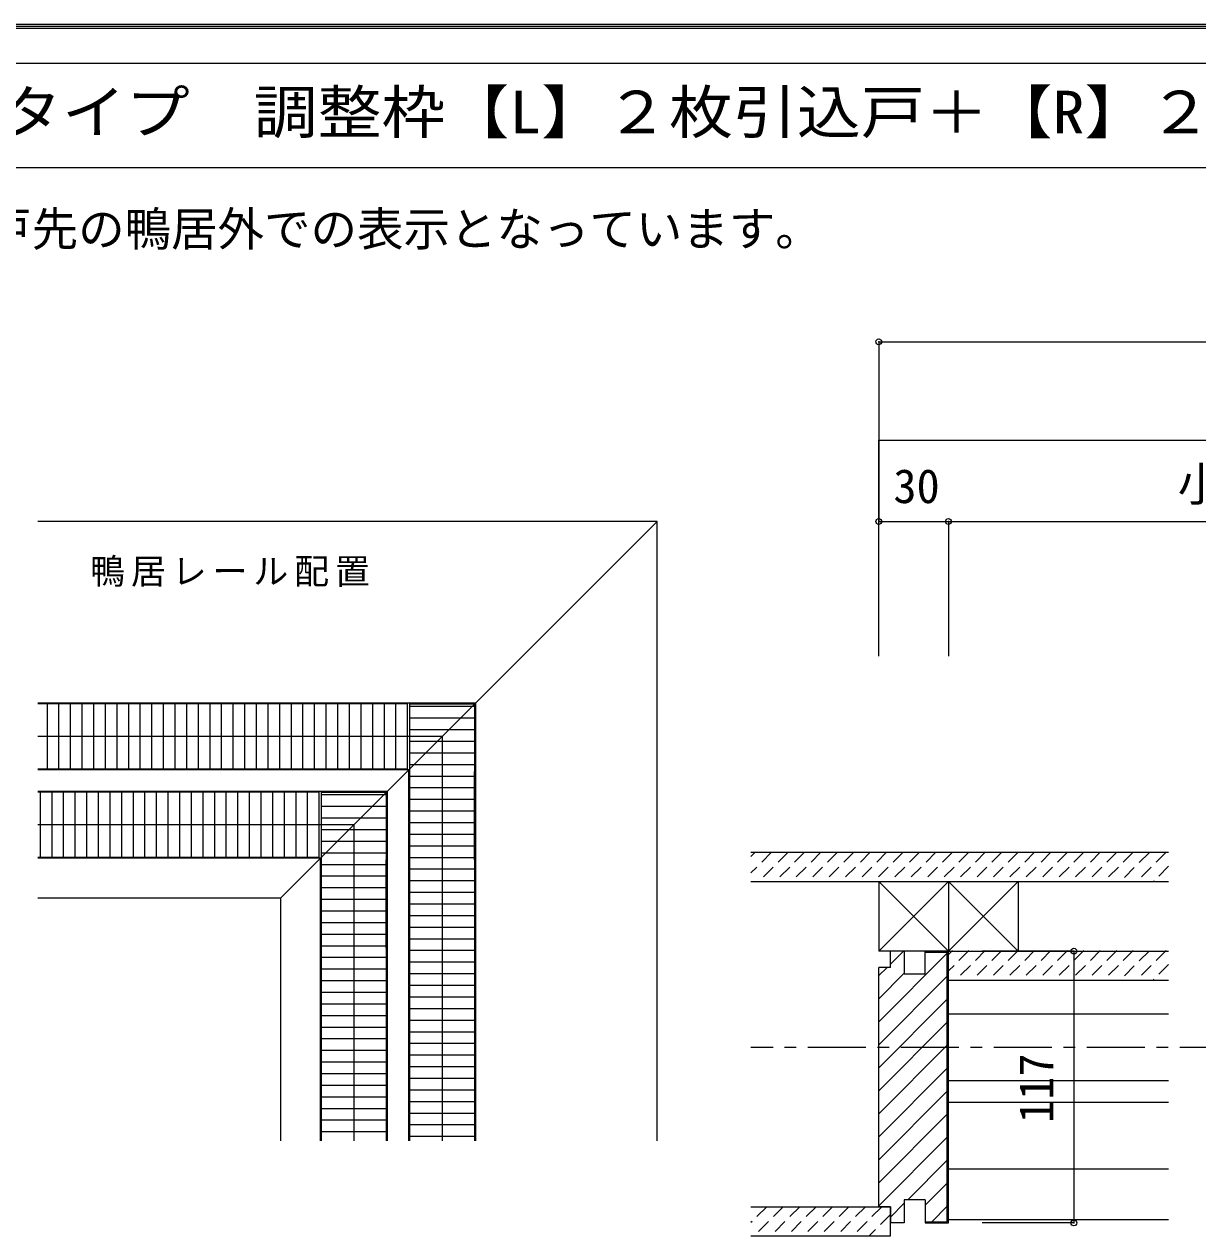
# Model space of a CAD drawing. Units: millimetres, scale not verified. Extents: x -957 to 993, y -689 to 708.
# Drawn here: x -696 to -191, y 186 to 708 of the extents above; entities that cross this region are included whole.
import ezdxf
from ezdxf.enums import TextEntityAlignment as Align

# ---------------------------------------------------------------- set-up
doc = ezdxf.new("R2010")
doc.units = ezdxf.units.MM
doc.header["$LTSCALE"] = 5
doc.header["$PDMODE"] = 32
doc.header["$PDSIZE"] = 2.5
for name, pattern in [('CHAIN1', [8, 5, -1, 1, -1]), ('DASHED1', [1.8, 1.2, -0.6]), ('DASHED2', [3, 2, -1])]:
    doc.linetypes.add(name, pattern=pattern)
for name, color, linetype, lineweight in [('0-A_文字', 7, 'Continuous', 9), ('0-B_寸法', 7, 'Continuous', 9), ('F-1_枠', 6, 'Continuous', 9)]:
    doc.layers.add(name, color=color, linetype=linetype, lineweight=lineweight)
doc.styles.add('ＭＳ ゴシック', font='')
doc.styles.get('ＭＳ ゴシック').set_extended_font_data('MS Gothic')

msp = doc.modelspace()

# ---------------------------------------------------------------- linework, layer by layer
at = {"layer": '0-B_寸法'}
for p, q in [((-936.448, 645.897), (-68.448, 645.897)), ((-423.704, 493.626), (-690.204, 493.626)), ((-585.704, 331.626), (-423.704, 493.626)), ((-423.704, 227.126), (-423.704, 493.626)), ((-501.804, 415.526), (-690.204, 415.526)), ((-531.204, 415.126), (-690.204, 415.126)), ((-686.204, 415.126), (-686.204, 387.126)), ((-681.204, 415.126), (-681.204, 387.126)), ((-676.204, 415.126), (-676.204, 387.126)), ((-671.204, 415.126), (-671.204, 387.126)), ((-666.204, 415.126), (-666.204, 387.126)), ((-661.204, 415.126), (-661.204, 387.126)), ((-656.204, 415.126), (-656.204, 387.126)), ((-651.204, 415.126), (-651.204, 387.126)), ((-646.204, 415.126), (-646.204, 387.126)), ((-641.204, 415.126), (-641.204, 387.126)), ((-636.204, 415.126), (-636.204, 387.126)), ((-631.204, 415.126), (-631.204, 387.126)), ((-626.204, 415.126), (-626.204, 387.126)), ((-621.204, 415.126), (-621.204, 387.126)), ((-616.204, 415.126), (-616.204, 387.126)), ((-611.204, 415.126), (-611.204, 387.126)), ((-606.204, 415.126), (-606.204, 387.126)), ((-601.204, 415.126), (-601.204, 387.126)), ((-596.204, 415.126), (-596.204, 387.126)), ((-591.204, 415.126), (-591.204, 387.126)), ((-586.204, 415.126), (-586.204, 387.126)), ((-581.204, 415.126), (-581.204, 387.126)), ((-576.204, 415.126), (-576.204, 387.126)), ((-571.204, 415.126), (-571.204, 387.126)), ((-566.204, 415.126), (-566.204, 387.126)), ((-561.204, 415.126), (-561.204, 387.126)), ((-556.204, 415.126), (-556.204, 387.126)), ((-551.204, 415.126), (-551.204, 387.126)), ((-546.204, 415.126), (-546.204, 387.126)), ((-541.204, 415.126), (-541.204, 387.126)), ((-536.204, 415.126), (-536.204, 387.126)), ((-531.204, 415.126), (-531.204, 387.126)), ((-530.204, 415.126), (-502.204, 415.126)), ((-530.204, 415.126), (-530.204, 227.126)), ((-530.204, 414.126), (-502.204, 414.126)), ((-502.204, 415.126), (-502.204, 227.126)), ((-501.804, 415.526), (-501.804, 227.126)), ((-530.204, 409.126), (-502.204, 409.126)), ((-530.204, 404.126), (-502.204, 404.126)), ((-516.204, 401.126), (-690.204, 401.126)), ((-530.204, 399.126), (-502.204, 399.126)), ((-516.204, 401.126), (-516.204, 227.126)), ((-530.204, 394.126), (-502.204, 394.126)), ((-531.204, 387.126), (-690.204, 387.126)), ((-530.604, 386.726), (-690.204, 386.726)), ((-597.204, 387.126), (-559.204, 387.126)), ((-530.604, 386.726), (-530.604, 227.126)), ((-530.204, 389.126), (-502.204, 389.126)), ((-502.204, 348.126), (-502.204, 386.126)), ((-530.204, 384.126), (-502.204, 384.126)), ((-539.804, 377.526), (-690.204, 377.526)), ((-569.204, 377.126), (-690.204, 377.126)), ((-689.204, 377.126), (-689.204, 349.126)), ((-684.204, 377.126), (-684.204, 349.126)), ((-679.204, 377.126), (-679.204, 349.126)), ((-674.204, 377.126), (-674.204, 349.126)), ((-669.204, 377.126), (-669.204, 349.126)), ((-664.204, 377.126), (-664.204, 349.126)), ((-659.204, 377.126), (-659.204, 349.126)), ((-654.204, 377.126), (-654.204, 349.126)), ((-649.204, 377.126), (-649.204, 349.126)), ((-644.204, 377.126), (-644.204, 349.126)), ((-639.204, 377.126), (-639.204, 349.126)), ((-634.204, 377.126), (-634.204, 349.126)), ((-629.204, 377.126), (-629.204, 349.126)), ((-624.204, 377.126), (-624.204, 349.126)), ((-619.204, 377.126), (-619.204, 349.126)), ((-614.204, 377.126), (-614.204, 349.126)), ((-609.204, 377.126), (-609.204, 349.126)), ((-604.204, 377.126), (-604.204, 349.126)), ((-599.204, 377.126), (-599.204, 349.126)), ((-594.204, 377.126), (-594.204, 349.126)), ((-589.204, 377.126), (-589.204, 349.126)), ((-584.204, 377.126), (-584.204, 349.126)), ((-579.204, 377.126), (-579.204, 349.126)), ((-574.204, 377.126), (-574.204, 349.126)), ((-569.204, 377.126), (-569.204, 349.126)), ((-568.204, 377.126), (-540.204, 377.126)), ((-568.204, 377.126), (-568.204, 227.126)), ((-568.204, 376.126), (-540.204, 376.126)), ((-540.204, 377.126), (-540.204, 227.126)), ((-539.804, 377.526), (-539.804, 227.126)), ((-530.204, 379.126), (-502.204, 379.126)), ((-568.204, 371.126), (-540.204, 371.126)), ((-530.204, 374.126), (-502.204, 374.126)), ((-568.204, 366.126), (-540.204, 366.126)), ((-530.204, 369.126), (-502.204, 369.126)), ((-554.204, 363.126), (-690.204, 363.126)), ((-568.204, 361.126), (-540.204, 361.126)), ((-554.204, 363.126), (-554.204, 227.126)), ((-530.204, 364.126), (-502.204, 364.126)), ((-568.204, 356.126), (-540.204, 356.126)), ((-530.204, 359.126), (-502.204, 359.126)), ((-568.204, 351.126), (-540.204, 351.126)), ((-530.204, 354.126), (-502.204, 354.126)), ((-383.317, 351.31), (-203.613, 351.31)), ((-569.204, 349.126), (-690.204, 349.126)), ((-568.604, 348.726), (-690.204, 348.726)), ((-635.204, 349.126), (-597.204, 349.126)), ((-568.604, 348.726), (-568.604, 227.126)), ((-568.204, 346.126), (-540.204, 346.126)), ((-540.204, 310.126), (-540.204, 348.126)), ((-530.204, 349.126), (-502.204, 349.126)), ((-530.204, 344.126), (-502.204, 344.126)), ((-568.204, 341.126), (-540.204, 341.126)), ((-530.204, 339.126), (-502.204, 339.126)), ((-568.204, 336.126), (-540.204, 336.126)), ((-530.204, 334.126), (-502.204, 334.126)), ((-383.317, 338.81), (-203.613, 338.81)), ((-328.317, 338.81), (-328.317, 308.81)), ((-328.317, 338.81), (-298.317, 308.81)), ((-298.317, 338.81), (-328.317, 308.81)), ((-268.317, 338.81), (-298.317, 308.81)), ((-298.317, 338.81), (-268.317, 308.81)), ((-268.317, 338.81), (-268.317, 308.81)), ((-585.704, 331.626), (-690.204, 331.626)), ((-585.704, 331.626), (-585.704, 227.126)), ((-568.204, 331.126), (-540.204, 331.126)), ((-530.204, 329.126), (-502.204, 329.126)), ((-568.204, 326.126), (-540.204, 326.126)), ((-530.204, 324.126), (-502.204, 324.126)), ((-568.204, 321.126), (-540.204, 321.126)), ((-530.204, 319.126), (-502.204, 319.126)), ((-568.204, 316.126), (-540.204, 316.126)), ((-530.204, 314.126), (-502.204, 314.126)), ((-568.204, 311.126), (-540.204, 311.126)), ((-530.204, 309.126), (-502.204, 309.126)), ((-298.817, 307.927), (-328.317, 278.427)), ((-323.317, 301.81), (-323.317, 308.81)), ((-317.317, 308.81), (-323.317, 308.81)), ((-317.733, 308.81), (-323.317, 303.226)), ((-317.317, 308.81), (-317.317, 298.81)), ((-308.317, 308.81), (-298.317, 308.81)), ((-308.317, 298.81), (-308.317, 308.81)), ((-308.317, 308.31), (-298.817, 308.31)), ((-298.817, 192.31), (-298.817, 308.31)), ((-298.317, 191.81), (-298.317, 308.81)), ((-298.317, 308.81), (-203.613, 308.81)), ((-244.325, 308.81), (-283.844, 308.81)), ((-244.325, 308.81), (-244.325, 191.81)), ((-568.204, 306.126), (-540.204, 306.126)), ((-530.204, 304.126), (-502.204, 304.126)), ((-568.204, 301.126), (-540.204, 301.126)), ((-530.204, 299.126), (-502.204, 299.126)), ((-323.317, 301.81), (-328.317, 301.81)), ((-328.317, 198.81), (-328.317, 301.81)), ((-324.733, 301.81), (-328.317, 298.226)), ((-317.317, 299.326), (-328.317, 288.326)), ((-298.817, 298.027), (-328.317, 268.527)), ((-308.317, 298.81), (-317.317, 298.81)), ((-568.204, 296.126), (-540.204, 296.126)), ((-530.204, 294.126), (-502.204, 294.126)), ((-298.317, 296.31), (-203.613, 296.31)), ((-568.204, 291.126), (-540.204, 291.126)), ((-530.204, 289.126), (-502.204, 289.126)), ((-298.817, 288.128), (-328.317, 258.628)), ((-568.204, 286.126), (-540.204, 286.126)), ((-530.204, 284.126), (-502.204, 284.126)), ((-203.613, 281.71), (-298.317, 281.71)), ((-568.204, 281.126), (-540.204, 281.126)), ((-530.204, 279.126), (-502.204, 279.126)), ((-298.817, 278.228), (-328.317, 248.728)), ((-568.204, 276.126), (-540.204, 276.126)), ((-568.204, 271.126), (-540.204, 271.126)), ((-530.204, 274.126), (-502.204, 274.126)), ((-568.204, 266.126), (-540.204, 266.126)), ((-530.204, 269.126), (-502.204, 269.126)), ((-298.817, 268.329), (-328.317, 238.829)), ((-568.204, 261.126), (-540.204, 261.126)), ((-530.204, 264.126), (-502.204, 264.126)), ((-568.204, 256.126), (-540.204, 256.126)), ((-530.204, 259.126), (-502.204, 259.126)), ((-298.817, 258.429), (-328.317, 228.929)), ((-568.204, 251.126), (-540.204, 251.126)), ((-530.204, 254.126), (-502.204, 254.126)), ((-203.613, 252.91), (-298.317, 252.91)), ((-568.204, 246.126), (-540.204, 246.126)), ((-530.204, 249.126), (-502.204, 249.126)), ((-298.817, 248.53), (-328.317, 219.03)), ((-568.204, 241.126), (-540.204, 241.126)), ((-530.204, 244.126), (-502.204, 244.126)), ((-203.613, 243.71), (-298.317, 243.71)), ((-568.204, 236.126), (-540.204, 236.126)), ((-530.204, 239.126), (-502.204, 239.126)), ((-298.817, 238.63), (-328.317, 209.13)), ((-568.204, 231.126), (-540.204, 231.126)), ((-530.204, 234.126), (-502.204, 234.126)), ((-530.204, 229.126), (-502.204, 229.126)), ((-298.817, 228.731), (-328.317, 199.231)), ((-328.317, 198.81), (-328.317, 214.81)), ((-298.817, 218.831), (-315.839, 201.81)), ((-203.613, 214.91), (-298.317, 214.91)), ((-298.817, 208.932), (-308.317, 199.432)), ((-383.317, 198.81), (-323.317, 198.81)), ((-323.317, 198.81), (-328.317, 198.81)), ((-317.317, 200.331), (-323.317, 194.331)), ((-323.317, 198.81), (-323.317, 191.81)), ((-323.317, 186.31), (-323.317, 198.81)), ((-317.317, 201.81), (-317.317, 191.81)), ((-308.317, 201.81), (-317.317, 201.81)), ((-308.317, 201.81), (-308.317, 191.81)), ((-298.817, 199.032), (-305.54, 192.31)), ((-298.317, 193.31), (-203.613, 193.31)), ((-317.317, 191.81), (-323.317, 191.81)), ((-308.317, 192.31), (-298.817, 192.31)), ((-308.317, 191.81), (-298.317, 191.81)), ((-244.325, 191.81), (-283.844, 191.81)), ((-383.317, 186.31), (-323.317, 186.31))]:
    msp.add_line(p, q, dxfattribs=at)
at = {"layer": '0-B_寸法', "color": 4}
for p, q in [((-328.317, 570.972), (773.683, 570.972)), ((-328.317, 528.626), (-328.317, 493.626)), ((-328.317, 528.626), (-328.317, 493.626)), ((-328.317, 435.758), (-328.317, 528.626)), ((-328.317, 493.626), (1.683, 493.626)), ((-298.317, 493.626), (-298.317, 435.758))]:
    msp.add_line(p, q, dxfattribs=at)
at = {"layer": '0-B_寸法', "linetype": 'DASHED1'}
for p, q in [((-381.483, 351.31), (-383.317, 349.476)), ((-374.412, 351.31), (-383.317, 342.405)), ((-367.341, 351.31), (-379.841, 338.81)), ((-360.27, 351.31), (-372.77, 338.81)), ((-353.199, 351.31), (-365.699, 338.81)), ((-346.128, 351.31), (-358.628, 338.81)), ((-339.057, 351.31), (-351.557, 338.81)), ((-331.986, 351.31), (-344.486, 338.81)), ((-324.914, 351.31), (-337.414, 338.81)), ((-317.843, 351.31), (-330.343, 338.81)), ((-310.772, 351.31), (-323.272, 338.81)), ((-303.701, 351.31), (-316.201, 338.81)), ((-296.63, 351.31), (-309.13, 338.81)), ((-289.559, 351.31), (-302.059, 338.81)), ((-282.488, 351.31), (-294.988, 338.81)), ((-275.417, 351.31), (-287.917, 338.81)), ((-268.346, 351.31), (-280.846, 338.81)), ((-261.275, 351.31), (-273.775, 338.81)), ((-254.204, 351.31), (-266.704, 338.81)), ((-247.133, 351.31), (-259.633, 338.81)), ((-240.062, 351.31), (-252.562, 338.81)), ((-232.991, 351.31), (-245.491, 338.81)), ((-225.92, 351.31), (-238.42, 338.81)), ((-218.848, 351.31), (-231.348, 338.81)), ((-211.995, 351.092), (-224.277, 338.81)), ((-204.706, 351.31), (-217.206, 338.81)), ((-203.613, 345.332), (-210.135, 338.81)), ((-296.63, 309.028), (-298.317, 307.341)), ((-289.559, 309.028), (-298.317, 300.27)), ((-282.488, 309.028), (-294.988, 296.528)), ((-275.417, 309.028), (-287.917, 296.528)), ((-268.346, 309.028), (-280.846, 296.528)), ((-261.275, 309.028), (-273.775, 296.528)), ((-254.204, 309.028), (-266.704, 296.528)), ((-247.133, 309.028), (-259.633, 296.528)), ((-240.062, 309.028), (-252.562, 296.528)), ((-232.991, 309.028), (-245.491, 296.528)), ((-225.92, 309.028), (-238.42, 296.528)), ((-218.848, 309.028), (-231.348, 296.528)), ((-211.995, 308.81), (-224.277, 296.528)), ((-204.706, 309.028), (-217.206, 296.528)), ((-203.613, 303.05), (-210.135, 296.528)), ((-376.483, 198.81), (-383.317, 191.976)), ((-369.412, 198.81), (-381.912, 186.31)), ((-362.341, 198.81), (-374.841, 186.31)), ((-355.27, 198.81), (-367.77, 186.31)), ((-348.199, 198.81), (-360.699, 186.31)), ((-341.128, 198.81), (-353.628, 186.31)), ((-334.057, 198.81), (-346.557, 186.31)), ((-326.986, 198.81), (-339.486, 186.31)), ((-323.317, 195.407), (-332.414, 186.31))]:
    msp.add_line(p, q, dxfattribs=at)
at = {"layer": '0-B_寸法', "linetype": 'DASHED2'}
for p, q in [((-298.317, 252.31), (-298.317, 282.31)), ((-298.317, 214.31), (-298.317, 244.31))]:
    msp.add_line(p, q, dxfattribs=at)
at = {"layer": '0-B_寸法', "linetype": 'CHAIN1'}
msp.add_line((786.188, 267.31), (-383.317, 267.31), dxfattribs=at)
at = {"layer": '0-B_寸法'}
for points in [[(-936.448, 690.897), (-68.448, 690.897), (-68.448, 645.897)], [(-298.317, 338.81), (-298.317, 308.81), (-328.317, 308.81)]]:
    msp.add_lwpolyline(points, dxfattribs=at)
at = {"layer": '0-B_寸法', "color": 4}
msp.add_lwpolyline([(-328.317, 570.972), (-328.317, 528.626), (699.683, 528.626)], dxfattribs=at)
at = {"layer": '0-B_寸法'}
for p in [(-328.317, 570.972), (-328.317, 493.626), (-298.317, 493.626), (-244.325, 308.81), (-244.325, 191.81)]:
    msp.add_point(p, dxfattribs=at)
at = {"layer": 'F-1_枠'}
for p, q in [((-957.218, 707.602), (992.782, 707.602)), ((-957.218, 706.769), (992.782, 706.769)), ((-957.218, 705.935), (992.782, 705.935))]:
    msp.add_line(p, q, dxfattribs=at)

# ---------------------------------------------------------------- texts
at = {"layer": '0-A_文字', "style": 'ＭＳ ゴシック'}
msp.add_text('※枠外巾寸法は竪枠から戸先の鴨居外での表示となっています。', height=14.66, dxfattribs=at).set_placement((-932.755, 607.806), align=Align.BOTTOM_LEFT)
at = {"layer": '0-B_寸法', "style": 'ＭＳ ゴシック', "width": 1.1}
msp.add_text('Ｌ字開口\u3000レールタイプ\u3000調整枠【L】２枚引込戸＋【R】２枚引込戸', height=18.33, dxfattribs=at).set_placement((-927.321, 655.158), align=Align.BOTTOM_LEFT)
at = {"layer": '0-B_寸法', "style": 'ＭＳ ゴシック'}
for s, p in [('小壁Ｗ＝780', (-199.699, 498.026)), ('30', (-322.018, 497.155))]:
    msp.add_text(s, height=14.66, dxfattribs=at).set_placement(p, align=Align.BOTTOM_LEFT)
msp.add_text('117', height=14.66, rotation=90, dxfattribs=at).set_placement((-248.837, 234.837), align=Align.BOTTOM_LEFT)
at = {"layer": '0-B_寸法', "insert": (-667.627, 465.524), "char_height": 11, "attachment_point": 7, "style": 'ＭＳ ゴシック'}
msp.add_mtext('\\T1.17;鴨居レール配置', dxfattribs=at)

doc.saveas('drawing.dxf')
